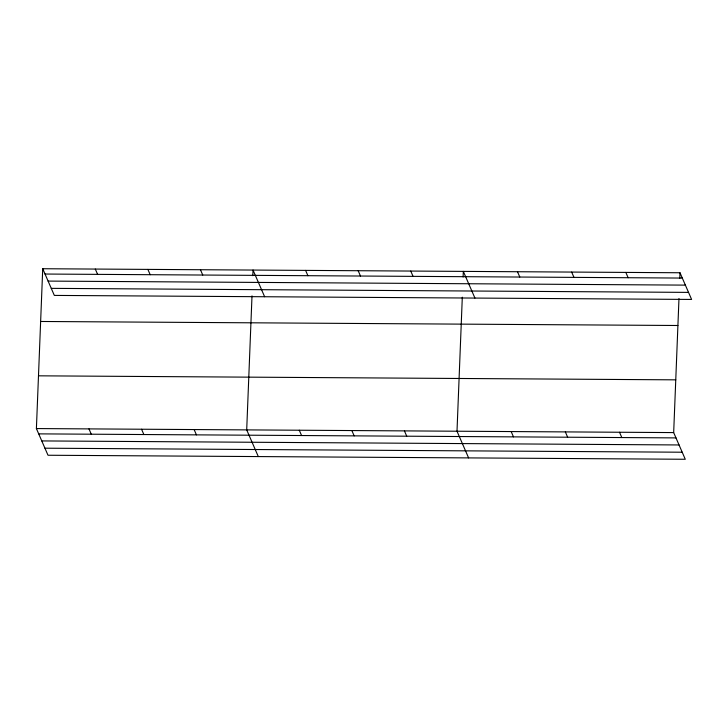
<?xml version="1.0" encoding="UTF-8"?>
<svg xmlns="http://www.w3.org/2000/svg" width="728" height="728" viewBox="0 0 728 728"><rect width="100%" height="100%" fill="white"/><g stroke="black" fill="none" stroke-linecap="round" stroke-linejoin="round"><path stroke-width="1.09" d="M678.978 298.562L673.673 432.587L685.275 459.268L48.003 455.246L36.4 428.565L42.725 268.732L679.998 272.754L691.6 299.436L54.327 295.413L42.725 268.732M252.006 295.868L246.701 429.893L258.304 456.574M252.798 275.666L253.026 270.061L264.628 296.742M462.307 297.197L457.002 431.222L468.605 457.903M463.099 276.995L463.327 271.389L474.929 298.071M679.779 278.369L679.998 272.754M45.027 274.037L682.309 278.069M48.094 281.09L685.376 285.121M51.26 288.361L688.533 292.383M40.632 321.476L677.914 325.498M38.484 375.821L675.766 379.843M36.4 428.565L673.673 432.587M38.711 433.87L675.984 437.901M41.778 440.922L679.051 444.954M44.936 448.193L682.209 452.215M625.825 272.409L628.137 277.723M571.662 272.072L573.973 277.377M619.51 432.25L621.812 437.555M517.49 271.726L519.801 277.04M565.337 431.904L567.649 437.209M511.174 431.558L513.477 436.873M410.747 271.053L413.058 276.367M358.176 270.725L360.478 276.03M404.431 430.885L406.734 436.199M305.596 270.388L307.908 275.703M351.851 430.557L354.163 435.863M299.281 430.221L301.583 435.535M200.446 269.724L202.757 275.038M147.875 269.396L150.177 274.702M194.13 429.556L196.433 434.871M95.295 269.06L97.607 274.374M141.551 429.229L143.862 434.534M88.98 428.892L91.282 434.207"/></g></svg>
